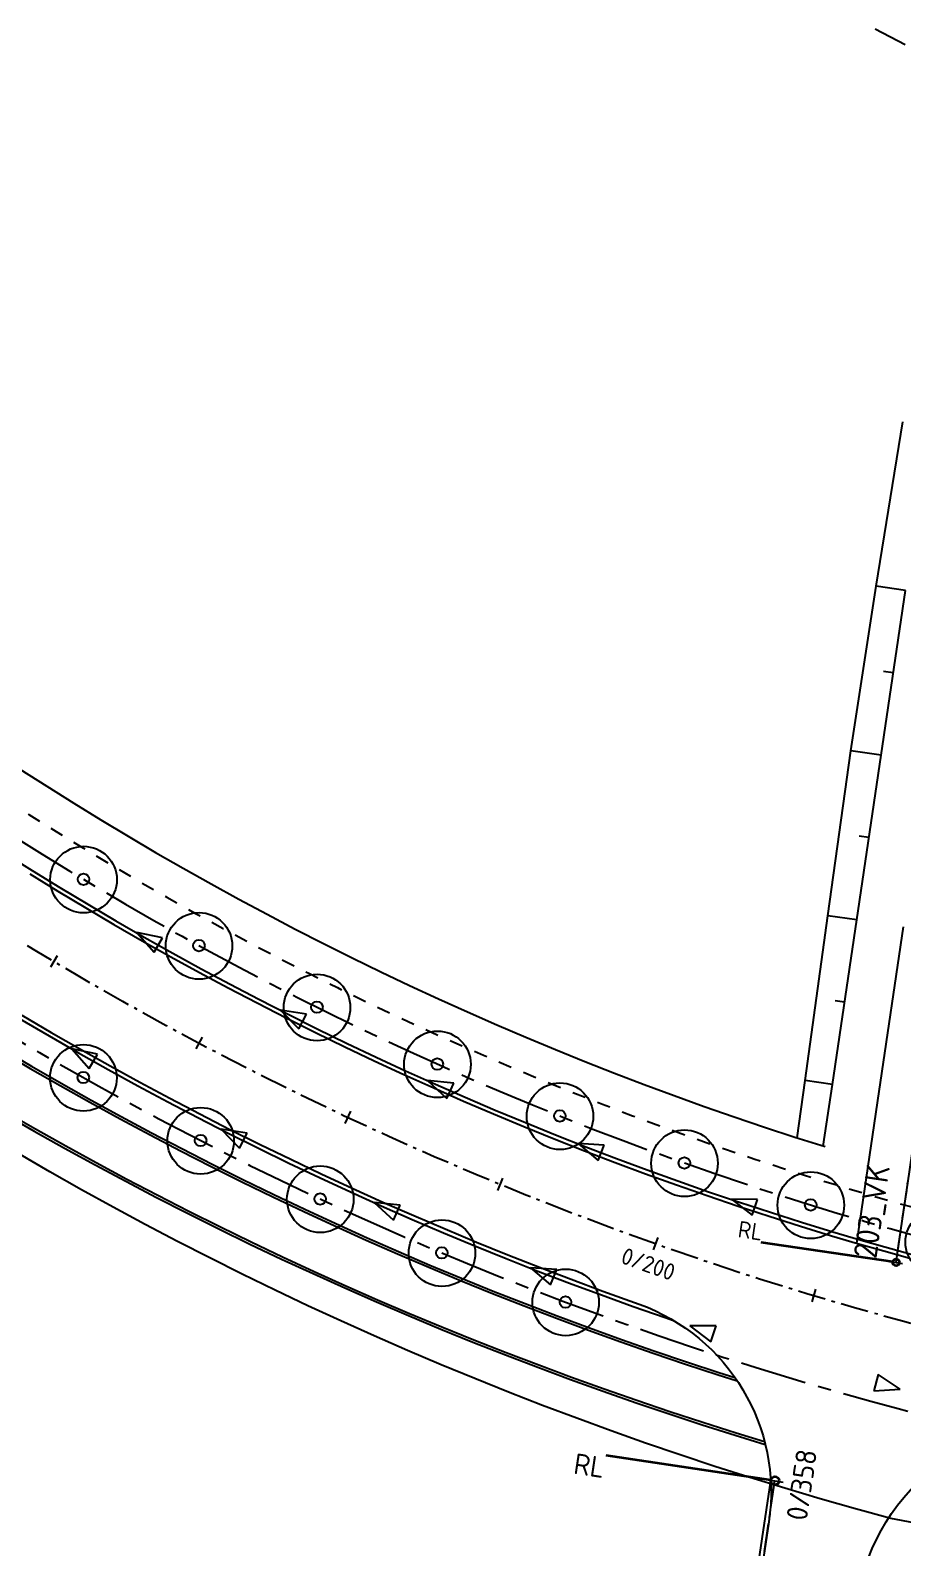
# Model space of a CAD drawing. Header units: metres. Extents: x 117388 to 123031, y 6148214 to 6150604.
# Drawn here: x 119592.9 to 119645.3, y 6148312.7 to 6148403.8 of the extents above; entities that cross this region are included whole.
import ezdxf
from ezdxf.enums import TextEntityAlignment as Align

# ---------------------------------------------------------------- set-up
doc = ezdxf.new("R2010")
doc.units = ezdxf.units.M
doc.header["$LTSCALE"] = 0.4
for name, pattern in [('AA_DASHED_2', [4, 2, -2]), ('BH90-VAGMITT', [6.7, 4.2, -1, 0.5, -1]), ('CENTER', [16, 10, -2, 2, -2])]:
    doc.linetypes.add(name, pattern=pattern)
doc.layers.get('0').update_dxf_attribs({"linetype": 'CONTINUOUS'})
for name, color, linetype in [('05_beg', 4, 'AA_DASHED_2'), ('05_MAGASIN2', 4, 'CONTINUOUS'), ('05_slänt', 4, 'CONTINUOUS'), ('05_stödremsa', 4, 'CONTINUOUS'), ('M-31-Centrumlinje', 1, 'BH90-VAGMITT'), ('M-31-Linjenamn', 3, 'CONTINUOUS'), ('M-311', 4, 'CENTER'), ('M-312A', 3, 'CONTINUOUS'), ('M-32-Sektionering_markering', 3, 'CONTINUOUS'), ('M-32-Sektionering_text', 1, 'CONTINUOUS'), ('M-32-TP_text', 1, 'CONTINUOUS'), ('M-364', 6, 'CONTINUOUS')]:
    doc.layers.add(name, color=color, linetype=linetype)
doc.layers.add('M-32-TP_markering', color=3, linetype='CONTINUOUS', lineweight=35)
doc.styles.add('ISO35', font='ISO3098', dxfattribs={"height": 3.5})
doc.styles.add('ISO50', font='ISO3098', dxfattribs={"height": 5})
doc.styles.add('P_ISO_35', font='ISO', dxfattribs={"height": 3.5})

# ---------------------------------------------------------------- blocks, each defined once
blk = doc.blocks.new('Befintligt träd')
for centre, radius in [((0.013, -0.013), 2), ((0, 0), 0.347)]:
    blk.add_circle(centre, radius)

msp = doc.modelspace()

# ---------------------------------------------------------------- linework, layer by layer
at = {"layer": '05_beg', "flags": 128}
msp.add_lwpolyline([(119515.245, 6148474.398), (119515.334, 6148473.141), (119515.438, 6148471.905), (119515.559, 6148470.671), (119515.696, 6148469.438), (119515.849, 6148468.207), (119516.019, 6148466.98), (119516.237, 6148465.554), (119516.476, 6148464.132), (119516.738, 6148462.715), (119517.022, 6148461.301), (119517.328, 6148459.889), (119517.565, 6148458.861), (119517.815, 6148457.833), (119518.103, 6148456.705), (119518.405, 6148455.582), (119518.721, 6148454.462), (119519.052, 6148453.343), (119519.404, 6148452.194), (119519.765, 6148451.044), (119520.134, 6148449.897), (119520.51, 6148448.755), (119521.13, 6148446.929), (119521.769, 6148445.113), (119522.428, 6148443.304), (119523.107, 6148441.503), (119523.806, 6148439.709), (119524.525, 6148437.924), (119525.264, 6148436.146), (119526.023, 6148434.377), (119526.801, 6148432.616), (119527.598, 6148430.864), (119528.415, 6148429.121), (119529.252, 6148427.387), (119530.107, 6148425.663), (119530.982, 6148423.948), (119531.875, 6148422.243), (119532.788, 6148420.548), (119533.719, 6148418.863), (119534.669, 6148417.189), (119535.638, 6148415.526), (119536.625, 6148413.873), (119537.63, 6148412.231), (119538.653, 6148410.601), (119539.695, 6148408.982), (119540.754, 6148407.375), (119541.831, 6148405.779), (119542.926, 6148404.196), (119544.039, 6148402.625), (119545.168, 6148401.066), (119546.315, 6148399.52), (119547.479, 6148397.987), (119548.661, 6148396.467), (119549.858, 6148394.96), (119551.073, 6148393.467), (119552.304, 6148391.987), (119553.552, 6148390.521), (119554.815, 6148389.069), (119556.095, 6148387.631), (119557.391, 6148386.207), (119558.702, 6148384.798), (119560.029, 6148383.403), (119561.371, 6148382.023), (119562.729, 6148380.659), (119564.101, 6148379.309), (119565.489, 6148377.975), (119566.895, 6148376.653), (119567.453, 6148376.136), (119568.765, 6148374.939), (119570.085, 6148373.759), (119571.418, 6148372.593), (119572.762, 6148371.44), (119574.117, 6148370.301), (119575.605, 6148369.078), (119577.105, 6148367.872), (119578.619, 6148366.683), (119580.146, 6148365.511), (119581.687, 6148364.355), (119583.001, 6148363.39), (119584.325, 6148362.437), (119585.658, 6148361.497), (119587.001, 6148360.568), (119588.288, 6148359.694), (119589.582, 6148358.831), (119591.201, 6148357.77), (119592.83, 6148356.727), (119594.468, 6148355.699), (119596.116, 6148354.687), (119597.775, 6148353.691), (119599.442, 6148352.712), (119601.12, 6148351.749), (119602.806, 6148350.802), (119604.502, 6148349.872), (119606.207, 6148348.958), (119607.92, 6148348.061), (119609.643, 6148347.181), (119611.374, 6148346.318), (119613.113, 6148345.471), (119614.86, 6148344.642), (119616.615, 6148343.83), (119618.378, 6148343.034), (119620.149, 6148342.257), (119621.927, 6148341.496), (119623.713, 6148340.753), (119625.506, 6148340.027), (119627.306, 6148339.319), (119629.112, 6148338.628), (119630.926, 6148337.955), (119632.745, 6148337.3), (119634.571, 6148336.662), (119636.404, 6148336.043), (119638.242, 6148335.441), (119640.086, 6148334.857), (119641.936, 6148334.291), (119643.478, 6148333.835), (119645.024, 6148333.39), (119646.573, 6148332.959), (119648.132, 6148332.538), (119649.695, 6148332.13), (119651.26, 6148331.735), (119653.14, 6148331.278), (119655.024, 6148330.84), (119656.912, 6148330.42), (119658.804, 6148330.019), (119660.7, 6148329.636), (119662.6, 6148329.272), (119664.503, 6148328.926), (119666.409, 6148328.598), (119668.318, 6148328.29), (119670.233, 6148327.999), (119671.437, 6148327.827), (119672.644, 6148327.661), (119674.459, 6148327.423), (119676.276, 6148327.195), (119678.095, 6148326.978), (119679.913, 6148326.771), (119682.348, 6148326.511), (119684.784, 6148326.269), (119687.222, 6148326.047), (119689.662, 6148325.843), (119692.103, 6148325.658), (119694.545, 6148325.491), (119696.989, 6148325.344), (119699.434, 6148325.215), (119701.879, 6148325.105), (119704.326, 6148325.014), (119706.773, 6148324.941), (119709.221, 6148324.888), (119711.208, 6148324.858), (119713.196, 6148324.841), (119715.134, 6148324.836), (119717.073, 6148324.843), (119719.011, 6148324.862), (119721.46, 6148324.903), (119723.907, 6148324.962), (119726.354, 6148325.041), (119728.8, 6148325.138), (119731.245, 6148325.254), (119733.69, 6148325.388), (119736.133, 6148325.542), (119738.575, 6148325.714), (119741.016, 6148325.905), (119743.455, 6148326.115), (119745.892, 6148326.344), (119748.333, 6148326.592), (119748.568, 6148326.617), (119750.584, 6148326.836), (119752.596, 6148327.064), (119754.608, 6148327.301), (119756.357, 6148327.516), (119758.104, 6148327.737), (119760.546, 6148328.058), (119762.985, 6148328.393), (119765.422, 6148328.742), (119767.86, 6148329.105), (119768.485, 6148329.201), (119771.521, 6148329.677), (119774.549, 6148330.175), (119777.576, 6148330.694), (119779.542, 6148331.043), (119781.512, 6148331.403), (119784.429, 6148331.941), (119787.349, 6148332.481), (119797.183, 6148334.298), (119801.143, 6148335.029)], dxfattribs=at)
at = {"layer": '05_MAGASIN2'}
for p, q in [((119645.512, 6148370.168), (119643.752, 6148370.429)), ((119644.78, 6148365.222), (119644.183, 6148365.311)), ((119644.048, 6148360.276), (119642.226, 6148360.546)), ((119643.315, 6148355.33), (119642.723, 6148355.418)), ((119642.583, 6148350.384), (119640.851, 6148350.64)), ((119641.851, 6148345.438), (119641.289, 6148345.521)), ((119641.119, 6148340.492), (119639.478, 6148340.735))]:
    msp.add_line(p, q, dxfattribs=at)
at = {"layer": '05_slänt', "flags": 128}
for points in [[(119645.496, 6148402.951), (119643.686, 6148403.89)], [(119639.001, 6148337.298), (119639.478, 6148340.735), (119640.851, 6148350.64), (119642.226, 6148360.546), (119643.752, 6148370.429), (119645.348, 6148380.302)]]:
    msp.add_lwpolyline(points, dxfattribs=at)
at = {"layer": '05_stödremsa', "flags": 128}
for points in [[(119640.572, 6148336.801), (119641.119, 6148340.492), (119642.583, 6148350.384), (119644.048, 6148360.276), (119645.512, 6148370.168)], [(119591.357, 6148354.404), (119593.018, 6148353.362), (119594.689, 6148352.336), (119596.371, 6148351.327), (119598.061, 6148350.334), (119599.762, 6148349.357), (119601.472, 6148348.397), (119603.191, 6148347.454), (119604.92, 6148346.528), (119606.657, 6148345.619), (119608.403, 6148344.726), (119610.158, 6148343.851), (119611.921, 6148342.993), (119613.693, 6148342.152), (119615.472, 6148341.328), (119617.26, 6148340.522), (119619.055, 6148339.733), (119620.858, 6148338.962), (119622.669, 6148338.209), (119624.486, 6148337.473), (119626.311, 6148336.755), (119628.143, 6148336.055), (119629.981, 6148335.372), (119631.826, 6148334.708), (119633.678, 6148334.062), (119635.535, 6148333.433), (119637.399, 6148332.823), (119639.268, 6148332.231), (119641.144, 6148331.658), (119642.707, 6148331.195), (119644.275, 6148330.744), (119645.846, 6148330.307)], [(119591.357, 6148354.404), (119593.018, 6148353.362), (119594.689, 6148352.336), (119596.371, 6148351.327), (119598.061, 6148350.334), (119599.762, 6148349.357), (119601.472, 6148348.397), (119603.191, 6148347.454), (119604.92, 6148346.528), (119606.657, 6148345.619), (119608.403, 6148344.726), (119610.158, 6148343.851), (119611.921, 6148342.993), (119613.693, 6148342.152), (119615.472, 6148341.328), (119617.26, 6148340.522), (119619.055, 6148339.733), (119620.858, 6148338.962), (119622.669, 6148338.209), (119624.486, 6148337.473), (119626.311, 6148336.755), (119628.143, 6148336.055), (119629.981, 6148335.372), (119631.826, 6148334.708), (119633.678, 6148334.062), (119635.535, 6148333.433), (119637.399, 6148332.823), (119639.268, 6148332.231), (119641.144, 6148331.658), (119642.707, 6148331.195), (119644.275, 6148330.744), (119645.846, 6148330.307)], [(119592.286, 6148344.448), (119594.044, 6148343.416), (119595.812, 6148342.4), (119597.59, 6148341.402), (119599.378, 6148340.422), (119601.175, 6148339.458), (119602.982, 6148338.513), (119604.797, 6148337.585), (119606.622, 6148336.675), (119608.455, 6148335.782), (119610.297, 6148334.908), (119612.148, 6148334.052), (119614.007, 6148333.213), (119615.873, 6148332.393), (119617.748, 6148331.592), (119619.631, 6148330.808), (119621.521, 6148330.043), (119623.418, 6148329.296), (119625.323, 6148328.568), (119627.234, 6148327.859), (119629.153, 6148327.168), (119631.078, 6148326.496), (119631.577, 6148326.327)], [(119592.286, 6148344.448), (119594.044, 6148343.416), (119595.812, 6148342.4), (119597.59, 6148341.402), (119599.378, 6148340.422), (119601.175, 6148339.458), (119602.982, 6148338.513), (119604.797, 6148337.585), (119606.622, 6148336.675), (119608.455, 6148335.782), (119610.297, 6148334.908), (119612.148, 6148334.052), (119614.007, 6148333.213), (119615.873, 6148332.393), (119617.748, 6148331.592), (119619.631, 6148330.808), (119621.521, 6148330.043), (119623.418, 6148329.296), (119625.323, 6148328.568), (119627.234, 6148327.859), (119629.153, 6148327.168), (119631.078, 6148326.496), (119631.577, 6148326.327)], [(119591.214, 6148342.642), (119592.989, 6148341.6), (119594.775, 6148340.574), (119596.571, 6148339.566), (119598.377, 6148338.575), (119600.192, 6148337.603), (119602.017, 6148336.648), (119603.851, 6148335.71), (119605.694, 6148334.791), (119607.546, 6148333.89), (119609.406, 6148333.007), (119611.275, 6148332.142), (119613.153, 6148331.295), (119615.038, 6148330.467), (119616.932, 6148329.657), (119618.833, 6148328.865), (119620.742, 6148328.093), (119622.659, 6148327.338), (119624.582, 6148326.603), (119626.513, 6148325.886), (119628.451, 6148325.189), (119630.395, 6148324.51), (119632.346, 6148323.85), (119634.304, 6148323.209), (119635.261, 6148322.906)], [(119591.332, 6148338.746), (119593.146, 6148337.704), (119594.97, 6148336.68), (119596.804, 6148335.674), (119598.648, 6148334.686), (119600.501, 6148333.716), (119602.363, 6148332.765), (119604.235, 6148331.831), (119606.116, 6148330.916), (119608.006, 6148330.019), (119609.904, 6148329.14), (119611.811, 6148328.28), (119613.726, 6148327.439), (119615.649, 6148326.616), (119617.58, 6148325.813), (119619.519, 6148325.028), (119621.465, 6148324.262), (119623.419, 6148323.515), (119625.38, 6148322.787), (119627.348, 6148322.078), (119629.323, 6148321.389), (119631.304, 6148320.719), (119633.292, 6148320.068), (119635.286, 6148319.437), (119637.087, 6148318.886)], [(119591.332, 6148338.746), (119593.146, 6148337.704), (119594.97, 6148336.68), (119596.804, 6148335.674), (119598.648, 6148334.686), (119600.501, 6148333.716), (119602.363, 6148332.765), (119604.235, 6148331.831), (119606.116, 6148330.916), (119608.006, 6148330.019), (119609.904, 6148329.14), (119611.811, 6148328.28), (119613.726, 6148327.439), (119615.649, 6148326.616), (119617.58, 6148325.813), (119619.519, 6148325.028), (119621.465, 6148324.262), (119623.419, 6148323.515), (119625.38, 6148322.787), (119627.348, 6148322.078), (119629.323, 6148321.389), (119631.304, 6148320.719), (119633.292, 6148320.068), (119635.286, 6148319.437), (119637.087, 6148318.886)], [(119591.332, 6148338.746), (119593.146, 6148337.704), (119594.97, 6148336.68), (119596.804, 6148335.674), (119598.648, 6148334.686), (119600.501, 6148333.716), (119602.363, 6148332.765), (119604.235, 6148331.831), (119606.116, 6148330.916), (119608.006, 6148330.019), (119609.904, 6148329.14), (119611.811, 6148328.28), (119613.726, 6148327.439), (119615.649, 6148326.616), (119617.58, 6148325.813), (119619.519, 6148325.028), (119621.465, 6148324.262), (119623.419, 6148323.515), (119625.38, 6148322.787), (119627.348, 6148322.078), (119629.323, 6148321.389), (119631.304, 6148320.719), (119633.292, 6148320.068), (119635.286, 6148319.437), (119637.087, 6148318.886)], [(119591.332, 6148338.746), (119593.146, 6148337.704), (119594.97, 6148336.68), (119596.804, 6148335.674), (119598.648, 6148334.686), (119600.501, 6148333.716), (119602.363, 6148332.765), (119604.235, 6148331.831), (119606.116, 6148330.916), (119608.006, 6148330.019), (119609.904, 6148329.14), (119611.811, 6148328.28), (119613.726, 6148327.439), (119615.649, 6148326.616), (119617.58, 6148325.813), (119619.519, 6148325.028), (119621.465, 6148324.262), (119623.419, 6148323.515), (119625.38, 6148322.787), (119627.348, 6148322.078), (119629.323, 6148321.389), (119631.304, 6148320.719), (119633.292, 6148320.068), (119635.286, 6148319.437), (119637.087, 6148318.886)], [(119634.747, 6148298.872), (119637.416, 6148316.687)]]:
    msp.add_lwpolyline(points, dxfattribs=at)
at = {"layer": 'M-31-Centrumlinje', "flags": 128}
for points in [[(119508.401, 6148475.963, 0.062566), (119512.591, 6148451.388, 0.170779), (119583.187, 6148354.999, 0.117292), (119671.748, 6148320.971, 0.059864), (119749.286, 6148319.905, 0.019213), (119782.737, 6148324.765), (119827.535, 6148333.041)], [(119522.299, 6148402.934), (119483.558, 6148373.536, 0.395008), (119481.255, 6148360.064), (119563.668, 6148235.125, 0.266043), (119572.539, 6148230.645), (119617.038, 6148232.979, 0.356472), (119626.404, 6148241.484), (119637.67, 6148316.698)]]:
    msp.add_lwpolyline(points, format="xyb", dxfattribs=at)
msp.add_lwpolyline([(119644.947, 6148329.816), (119655.871, 6148403.61)], dxfattribs=at)
at = {"layer": 'M-31-Centrumlinje'}
for points in [[(119599.317, 6148349.625), (119600.366, 6148348.442), (119600.866, 6148349.308)], [(119607.946, 6148344.972), (119609.051, 6148343.842), (119609.508, 6148344.731)], [(119595.401, 6148342.649), (119596.45, 6148341.466), (119596.95, 6148342.332)], [(119616.791, 6148340.746), (119617.95, 6148339.67), (119618.363, 6148340.581)], [(119604.375, 6148337.813), (119605.48, 6148336.683), (119605.937, 6148337.572)], [(119625.832, 6148336.955), (119627.042, 6148335.938), (119627.41, 6148336.867)], [(119613.573, 6148333.421), (119614.732, 6148332.346), (119615.146, 6148333.256)], [(119635.047, 6148333.61), (119636.305, 6148332.653), (119636.628, 6148333.599)], [(119622.975, 6148329.483), (119624.185, 6148328.465), (119624.554, 6148329.395)], [(119632.558, 6148326.007), (119633.816, 6148325.05), (119634.139, 6148325.996)], [(119645.192, 6148322.21), (119643.867, 6148323.073), (119643.614, 6148322.105)]]:
    msp.add_lwpolyline(points, close=True, dxfattribs=at)
at = {"layer": 'M-311', "flags": 128}
for points in [[(119513.649, 6148474.285), (119513.739, 6148473.017), (119513.845, 6148471.76), (119513.967, 6148470.505), (119514.107, 6148469.251), (119514.263, 6148467.999), (119514.435, 6148466.75), (119514.657, 6148465.3), (119514.901, 6148463.854), (119515.167, 6148462.412), (119515.455, 6148460.974), (119515.766, 6148459.54), (119516.008, 6148458.492), (119516.262, 6148457.446), (119516.555, 6148456.3), (119516.862, 6148455.157), (119517.184, 6148454.018), (119517.52, 6148452.882), (119517.876, 6148451.72), (119518.24, 6148450.56), (119518.613, 6148449.401), (119518.993, 6148448.247), (119519.618, 6148446.406), (119520.263, 6148444.573), (119520.928, 6148442.748), (119521.613, 6148440.93), (119522.319, 6148439.12), (119523.044, 6148437.318), (119523.79, 6148435.524), (119524.555, 6148433.738), (119525.341, 6148431.961), (119526.146, 6148430.193), (119526.97, 6148428.434), (119527.814, 6148426.684), (119528.678, 6148424.944), (119529.56, 6148423.213), (119530.462, 6148421.492), (119531.383, 6148419.782), (119532.323, 6148418.082), (119533.282, 6148416.392), (119534.259, 6148414.713), (119535.255, 6148413.045), (119536.27, 6148411.388), (119537.303, 6148409.743), (119538.354, 6148408.109), (119539.423, 6148406.487), (119540.51, 6148404.877), (119541.615, 6148403.279), (119542.738, 6148401.693), (119543.878, 6148400.12), (119545.036, 6148398.56), (119546.211, 6148397.013), (119547.403, 6148395.478), (119548.612, 6148393.958), (119549.837, 6148392.45), (119551.08, 6148390.957), (119552.339, 6148389.477), (119553.614, 6148388.012), (119554.906, 6148386.56), (119556.213, 6148385.123), (119557.537, 6148383.701), (119558.876, 6148382.294), (119560.231, 6148380.901), (119561.601, 6148379.524), (119562.986, 6148378.162), (119564.386, 6148376.815), (119565.803, 6148375.483), (119566.37, 6148374.958), (119567.692, 6148373.752), (119569.025, 6148372.561), (119570.37, 6148371.383), (119571.726, 6148370.22), (119573.095, 6148369.07), (119574.596, 6148367.836), (119576.11, 6148366.62), (119577.638, 6148365.419), (119579.179, 6148364.237), (119580.734, 6148363.07), (119582.06, 6148362.096), (119583.397, 6148361.134), (119584.742, 6148360.185), (119586.097, 6148359.248), (119587.395, 6148358.367), (119588.7, 6148357.496), (119590.331, 6148356.427), (119591.973, 6148355.375), (119593.624, 6148354.339), (119595.286, 6148353.319), (119596.958, 6148352.316), (119598.639, 6148351.328), (119600.33, 6148350.357), (119602.03, 6148349.403), (119603.739, 6148348.465), (119605.458, 6148347.544), (119607.185, 6148346.64), (119608.922, 6148345.753), (119610.666, 6148344.882), (119612.419, 6148344.029), (119614.181, 6148343.193), (119615.95, 6148342.374), (119617.728, 6148341.573), (119619.513, 6148340.789), (119621.305, 6148340.022), (119623.105, 6148339.273), (119624.913, 6148338.541), (119626.727, 6148337.827), (119628.548, 6148337.131), (119630.376, 6148336.452), (119632.211, 6148335.792), (119634.051, 6148335.149), (119635.898, 6148334.525), (119637.751, 6148333.918), (119639.61, 6148333.329), (119641.475, 6148332.759), (119643.029, 6148332.299), (119644.588, 6148331.851), (119646.15, 6148331.416), (119647.722, 6148330.992), (119649.297, 6148330.58), (119650.875, 6148330.182), (119652.77, 6148329.722), (119654.669, 6148329.28), (119656.573, 6148328.857), (119658.48, 6148328.452), (119660.391, 6148328.066), (119662.306, 6148327.699), (119664.224, 6148327.35), (119666.146, 6148327.02), (119668.071, 6148326.709), (119670, 6148326.417), (119671.214, 6148326.242), (119672.431, 6148326.075), (119674.256, 6148325.836), (119676.082, 6148325.607), (119677.909, 6148325.388), (119679.737, 6148325.181), (119682.184, 6148324.919), (119684.633, 6148324.677), (119687.083, 6148324.453), (119689.535, 6148324.248), (119691.988, 6148324.062), (119694.443, 6148323.894), (119696.899, 6148323.746), (119699.356, 6148323.617), (119701.813, 6148323.506), (119704.272, 6148323.415), (119706.731, 6148323.342), (119709.192, 6148323.288), (119711.189, 6148323.258), (119713.187, 6148323.241), (119715.135, 6148323.236), (119717.084, 6148323.243), (119719.032, 6148323.262), (119721.492, 6148323.303), (119723.952, 6148323.363), (119726.411, 6148323.442), (119728.87, 6148323.539), (119731.327, 6148323.656), (119733.784, 6148323.791), (119736.239, 6148323.946), (119738.694, 6148324.119), (119741.147, 6148324.311), (119743.598, 6148324.522), (119746.048, 6148324.752), (119748.498, 6148325), (119748.739, 6148325.026), (119750.761, 6148325.246), (119752.78, 6148325.474), (119754.799, 6148325.713), (119756.555, 6148325.928), (119758.309, 6148326.15), (119760.759, 6148326.472), (119763.207, 6148326.809), (119765.653, 6148327.159), (119768.098, 6148327.523), (119768.73, 6148327.62), (119771.775, 6148328.098), (119774.814, 6148328.597), (119777.851, 6148329.118), (119779.825, 6148329.469), (119781.801, 6148329.829), (119784.72, 6148330.368), (119787.64, 6148330.908), (119797.474, 6148332.724), (119801.434, 6148333.456)], [(119503.375, 6148473.557), (119503.47, 6148472.221), (119503.587, 6148470.827), (119503.723, 6148469.435), (119503.877, 6148468.045), (119504.05, 6148466.658), (119504.242, 6148465.267), (119504.487, 6148463.665), (119504.757, 6148462.062), (119505.053, 6148460.464), (119505.372, 6148458.87), (119505.715, 6148457.29), (119505.985, 6148456.118), (119506.268, 6148454.956), (119506.592, 6148453.688), (119506.932, 6148452.421), (119507.289, 6148451.158), (119507.657, 6148449.912), (119508.038, 6148448.669), (119508.424, 6148447.44), (119508.819, 6148446.213), (119509.225, 6148444.981), (119509.883, 6148443.041), (119510.566, 6148441.101), (119511.27, 6148439.168), (119511.996, 6148437.243), (119512.743, 6148435.326), (119513.511, 6148433.418), (119514.301, 6148431.518), (119515.111, 6148429.627), (119515.943, 6148427.746), (119516.795, 6148425.873), (119517.668, 6148424.011), (119518.562, 6148422.158), (119519.476, 6148420.315), (119520.411, 6148418.482), (119521.366, 6148416.66), (119522.341, 6148414.849), (119523.337, 6148413.048), (119524.352, 6148411.259), (119525.387, 6148409.481), (119526.442, 6148407.715), (119527.516, 6148405.961), (119528.61, 6148404.218), (119529.723, 6148402.488), (119530.855, 6148400.77), (119532.006, 6148399.065), (119533.176, 6148397.373), (119534.365, 6148395.694), (119535.572, 6148394.029), (119536.798, 6148392.377), (119538.042, 6148390.738), (119539.304, 6148389.114), (119540.584, 6148387.503), (119541.882, 6148385.907), (119543.198, 6148384.326), (119544.531, 6148382.759), (119545.882, 6148381.207), (119547.249, 6148379.67), (119548.634, 6148378.149), (119550.035, 6148376.643), (119551.453, 6148375.152), (119552.888, 6148373.678), (119554.339, 6148372.219), (119555.806, 6148370.777), (119557.289, 6148369.351), (119558.776, 6148367.952), (119559.401, 6148367.374), (119560.789, 6148366.107), (119562.2, 6148364.846), (119563.624, 6148363.599), (119565.061, 6148362.367), (119566.512, 6148361.148), (119568.099, 6148359.843), (119569.703, 6148358.555), (119571.321, 6148357.284), (119572.953, 6148356.031), (119574.595, 6148354.799), (119576.004, 6148353.765), (119577.419, 6148352.747), (119578.843, 6148351.741), (119580.274, 6148350.752), (119581.643, 6148349.823), (119583.019, 6148348.904), (119584.731, 6148347.783), (119586.457, 6148346.677), (119588.194, 6148345.587), (119589.941, 6148344.515), (119591.699, 6148343.459), (119593.466, 6148342.421), (119595.244, 6148341.4), (119597.032, 6148340.397), (119598.83, 6148339.411), (119600.637, 6148338.442), (119602.453, 6148337.491), (119604.279, 6148336.558), (119606.114, 6148335.643), (119607.957, 6148334.746), (119609.809, 6148333.867), (119611.67, 6148333.006), (119613.539, 6148332.163), (119615.416, 6148331.338), (119617.301, 6148330.532), (119619.194, 6148329.744), (119621.094, 6148328.975), (119623.002, 6148328.224), (119624.917, 6148327.492), (119626.839, 6148326.778), (119628.768, 6148326.084), (119630.704, 6148325.408), (119632.646, 6148324.751), (119634.595, 6148324.113), (119636.549, 6148323.495), (119638.506, 6148322.896), (119640.145, 6148322.411), (119641.784, 6148321.94), (119643.426, 6148321.482), (119645.079, 6148321.036), (119646.735, 6148320.604), (119648.399, 6148320.184), (119650.388, 6148319.701), (119652.385, 6148319.236), (119654.386, 6148318.791), (119656.392, 6148318.366), (119658.401, 6148317.96), (119660.415, 6148317.574), (119662.432, 6148317.207), (119664.453, 6148316.86), (119666.477, 6148316.533), (119668.496, 6148316.227), (119669.782, 6148316.042), (119671.061, 6148315.867), (119672.945, 6148315.619), (119674.83, 6148315.383), (119676.716, 6148315.158), (119678.608, 6148314.943), (119681.129, 6148314.673), (119683.656, 6148314.423), (119686.185, 6148314.192), (119688.716, 6148313.98), (119691.249, 6148313.788), (119693.782, 6148313.616), (119696.317, 6148313.463), (119698.853, 6148313.329), (119701.39, 6148313.215), (119703.928, 6148313.12), (119706.467, 6148313.045), (119709.003, 6148312.99), (119711.068, 6148312.959), (119713.129, 6148312.941), (119715.141, 6148312.936), (119717.153, 6148312.944), (119719.167, 6148312.963), (119721.703, 6148313.005), (119724.242, 6148313.067), (119726.78, 6148313.148), (119729.318, 6148313.249), (119731.855, 6148313.369), (119734.39, 6148313.509), (119736.925, 6148313.668), (119739.458, 6148313.847), (119741.99, 6148314.045), (119744.52, 6148314.263), (119747.049, 6148314.5), (119749.56, 6148314.755), (119749.837, 6148314.785), (119751.897, 6148315.008), (119753.964, 6148315.243), (119756.029, 6148315.486), (119757.828, 6148315.707), (119759.628, 6148315.935), (119762.132, 6148316.264), (119764.638, 6148316.609), (119767.142, 6148316.967), (119769.634, 6148317.338), (119770.306, 6148317.441), (119773.408, 6148317.928), (119776.52, 6148318.439), (119779.622, 6148318.971), (119781.65, 6148319.331), (119783.66, 6148319.698), (119786.591, 6148320.239), (119789.511, 6148320.779), (119799.345, 6148322.596), (119803.305, 6148323.327)]]:
    msp.add_lwpolyline(points, dxfattribs=at)
at = {"layer": 'M-312A'}
for p, q in [((119643.938, 6148340.074), (119645.402, 6148349.967)), ((119643.938, 6148340.074), (119645.402, 6148349.967)), ((119642.59, 6148330.969), (119643.938, 6148340.074)), ((119642.59, 6148330.968), (119643.938, 6148340.074)), ((119645.015, 6148330.279), (119646.411, 6148339.708))]:
    msp.add_line(p, q, dxfattribs=at)
at = {"layer": 'M-312A', "flags": 128}
for points in [[(119592.289, 6148359.449), (119593.901, 6148358.415), (119595.523, 6148357.398), (119597.154, 6148356.396), (119598.796, 6148355.411), (119600.447, 6148354.441), (119602.107, 6148353.488), (119603.777, 6148352.551), (119605.455, 6148351.63), (119607.143, 6148350.726), (119608.839, 6148349.838), (119610.544, 6148348.966), (119612.257, 6148348.112), (119613.979, 6148347.274), (119615.709, 6148346.453), (119617.446, 6148345.649), (119619.192, 6148344.862), (119620.945, 6148344.092), (119622.705, 6148343.339), (119624.473, 6148342.603), (119626.247, 6148341.884), (119628.029, 6148341.183), (119629.817, 6148340.5), (119631.612, 6148339.833), (119633.414, 6148339.185), (119635.221, 6148338.554), (119637.035, 6148337.94), (119638.855, 6148337.345), (119640.68, 6148336.767)], [(119592.886, 6148353.15), (119594.56, 6148352.122), (119596.243, 6148351.112), (119597.936, 6148350.117), (119599.639, 6148349.14), (119601.351, 6148348.179), (119603.072, 6148347.235), (119604.803, 6148346.307), (119606.542, 6148345.397), (119608.291, 6148344.503), (119610.048, 6148343.627), (119611.813, 6148342.767), (119613.587, 6148341.925), (119615.368, 6148341.101), (119617.158, 6148340.294), (119618.956, 6148339.504), (119620.761, 6148338.732), (119622.574, 6148337.977), (119624.394, 6148337.241), (119626.221, 6148336.522), (119628.055, 6148335.821), (119629.895, 6148335.137), (119631.743, 6148334.472), (119633.596, 6148333.825), (119635.456, 6148333.196), (119637.322, 6148332.585), (119639.194, 6148331.993), (119641.072, 6148331.418), (119642.637, 6148330.955), (119644.207, 6148330.504), (119645.78, 6148330.066)], [(119592.886, 6148353.15), (119594.56, 6148352.122), (119596.243, 6148351.112), (119597.936, 6148350.117), (119599.639, 6148349.14), (119601.351, 6148348.179), (119603.072, 6148347.235), (119604.803, 6148346.307), (119606.542, 6148345.397), (119608.291, 6148344.503), (119610.048, 6148343.627), (119611.813, 6148342.767), (119613.587, 6148341.925), (119615.368, 6148341.101), (119617.158, 6148340.294), (119618.956, 6148339.504), (119620.761, 6148338.732), (119622.574, 6148337.977), (119624.394, 6148337.241), (119626.221, 6148336.522), (119628.055, 6148335.821), (119629.895, 6148335.137), (119631.743, 6148334.472), (119633.596, 6148333.825), (119635.456, 6148333.196), (119637.322, 6148332.585), (119639.194, 6148331.993), (119641.072, 6148331.418), (119642.637, 6148330.955), (119644.207, 6148330.504), (119645.78, 6148330.066)], [(119592.413, 6148344.663), (119594.17, 6148343.632), (119595.936, 6148342.618), (119597.712, 6148341.621), (119599.497, 6148340.641), (119601.292, 6148339.679), (119603.097, 6148338.735), (119604.91, 6148337.808), (119606.733, 6148336.899), (119608.564, 6148336.008), (119610.404, 6148335.134), (119612.252, 6148334.279), (119614.108, 6148333.442), (119615.973, 6148332.623), (119617.845, 6148331.822), (119619.726, 6148331.039), (119621.613, 6148330.275), (119623.509, 6148329.529), (119625.411, 6148328.802), (119627.32, 6148328.093), (119629.236, 6148327.404)], [(119591.137, 6148342.514), (119592.914, 6148341.47), (119594.701, 6148340.444), (119596.499, 6148339.435), (119598.306, 6148338.444), (119600.122, 6148337.47), (119601.948, 6148336.514), (119603.783, 6148335.576), (119605.628, 6148334.656), (119607.481, 6148333.755), (119609.343, 6148332.871), (119611.213, 6148332.005), (119613.092, 6148331.158), (119614.979, 6148330.329), (119616.874, 6148329.519), (119618.776, 6148328.727), (119620.687, 6148327.953), (119622.604, 6148327.199), (119624.53, 6148326.463), (119626.462, 6148325.745), (119628.401, 6148325.047), (119630.347, 6148324.368), (119632.299, 6148323.708), (119634.258, 6148323.067), (119635.398, 6148322.705)], [(119591.408, 6148338.876), (119593.22, 6148337.835), (119595.043, 6148336.812), (119596.876, 6148335.806), (119598.718, 6148334.819), (119600.57, 6148333.85), (119602.431, 6148332.898), (119604.302, 6148331.965), (119606.181, 6148331.051), (119608.069, 6148330.154), (119609.966, 6148329.276), (119611.872, 6148328.417), (119613.785, 6148327.576), (119615.707, 6148326.754), (119617.637, 6148325.951), (119619.574, 6148325.167), (119621.52, 6148324.402), (119623.472, 6148323.655), (119625.432, 6148322.928), (119627.398, 6148322.22), (119629.372, 6148321.531), (119631.352, 6148320.861), (119633.338, 6148320.211), (119635.331, 6148319.58), (119637.043, 6148319.056)]]:
    msp.add_lwpolyline(points, dxfattribs=at)
for points in [[(119592.413, 6148344.663), (119594.17, 6148343.632), (119595.936, 6148342.618), (119597.712, 6148341.621), (119599.497, 6148340.641), (119601.292, 6148339.679), (119603.097, 6148338.735), (119604.91, 6148337.808), (119606.733, 6148336.899), (119608.564, 6148336.008), (119610.404, 6148335.134), (119612.252, 6148334.279), (119614.108, 6148333.442), (119615.973, 6148332.623), (119617.845, 6148331.822), (119619.726, 6148331.039), (119621.613, 6148330.275), (119623.509, 6148329.529), (119625.411, 6148328.802), (119627.32, 6148328.093), (119629.5, 6148327.309, -0.357638), (119637.302, 6148314.241), (119634.994, 6148298.835)], [(119642.689, 6148309.7, -0.429113), (119656.932, 6148319.685)]]:
    msp.add_lwpolyline(points, format="xyb", dxfattribs=at)
at = {"layer": 'M-32-Sektionering_markering'}
for p, q in [((119594.532, 6148348.231), (119594.124, 6148347.543)), ((119603.235, 6148343.347), (119602.86, 6148342.64)), ((119612.165, 6148338.892), (119611.825, 6148338.168)), ((119621.302, 6148334.878), (119620.998, 6148334.138)), ((119630.623, 6148331.315), (119630.356, 6148330.561)), ((119644.551, 6148329.875), (119645.342, 6148329.758)), ((119640.107, 6148328.21), (119639.877, 6148327.444)), ((119637.176, 6148316.772), (119638.165, 6148316.624))]:
    msp.add_line(p, q, dxfattribs=at)
at = {"layer": 'M-32-Sektionering_text'}
for p, q in [((119630.623, 6148331.315), (119630.356, 6148330.561)), ((119644.551, 6148329.875), (119645.342, 6148329.758)), ((119637.176, 6148316.772), (119638.165, 6148316.624))]:
    msp.add_line(p, q, dxfattribs=at)
at = {"layer": 'M-32-TP_markering'}
for p, q in [((119644.749, 6148329.845), (119636.835, 6148331.017)), ((119637.423, 6148316.735), (119627.533, 6148318.216))]:
    msp.add_line(p, q, dxfattribs=at)
for centre, radius in [((119644.947, 6148329.816), 0.2), ((119637.67, 6148316.698), 0.25)]:
    msp.add_circle(centre, radius, dxfattribs=at)
at = {"layer": 'M-364', "color": 1, "flags": 128}
msp.add_lwpolyline([(119827.874, 6148322.109), (119785.831, 6148314.29, -0.035878), (119733.938, 6148308.07, -0.058486), (119644.631, 6148314.432, -0.16597), (119530.348, 6148391.142, -0.082472), (119500.053, 6148455.746, -4.854588)], format="xyb", dxfattribs=at)

# ---------------------------------------------------------------- block references
at = {"layer": 'M-312A'}
for p, rotation in [((119596.11, 6148352.825), 329.0173126315901), ((119603.049, 6148348.844), 331.2532455590325), ((119610.141, 6148345.144), 333.4891783824577), ((119617.376, 6148341.731), 335.7251112425269), ((119596.099, 6148340.921), 330.6942622471591), ((119624.741, 6148338.61), 337.9610440362228), ((119603.147, 6148337.137), 332.9301951331479), ((119632.226, 6148335.786), 340.75596025521), ((119610.334, 6148333.624), 335.1661279922748), ((119639.818, 6148333.266), 342.9918928799441), ((119647.504, 6148331.05), 344.8994232185228), ((119617.649, 6148330.387), 337.402060824988), ((119625.082, 6148327.431), 339.6379937078237)]:
    msp.add_blockref('Befintligt träd', p, dxfattribs=dict(at, rotation=rotation))

# ---------------------------------------------------------------- texts
at = {"layer": 'M-31-Linjenamn', "style": 'P_ISO_35'}
msp.add_text('203_VK', height=1.4, rotation=81.57925, dxfattribs=at).set_placement((119643.76, 6148329.992))
at = {"layer": 'M-32-Sektionering_text', "style": 'ISO50'}
for s, height, rotation, p in [('0/200', 1, 340.47648, (119630.222, 6148330.184)), ('0/358', 1.25, 81.48102, (119638.659, 6148316.55))]:
    msp.add_text(s, height=height, rotation=rotation, dxfattribs=at).set_placement(p, align=Align.TOP_CENTER)
at = {"layer": 'M-32-TP_text', "style": 'ISO35'}
msp.add_text('RL', height=1, rotation=351.57925, dxfattribs=at).set_placement((119636.85, 6148331.116), align=Align.RIGHT)
msp.add_text('RL', height=1.25, rotation=351.48102, dxfattribs=at).set_placement((119627.515, 6148318.093), align=Align.TOP_RIGHT)

doc.saveas('drawing.dxf')
